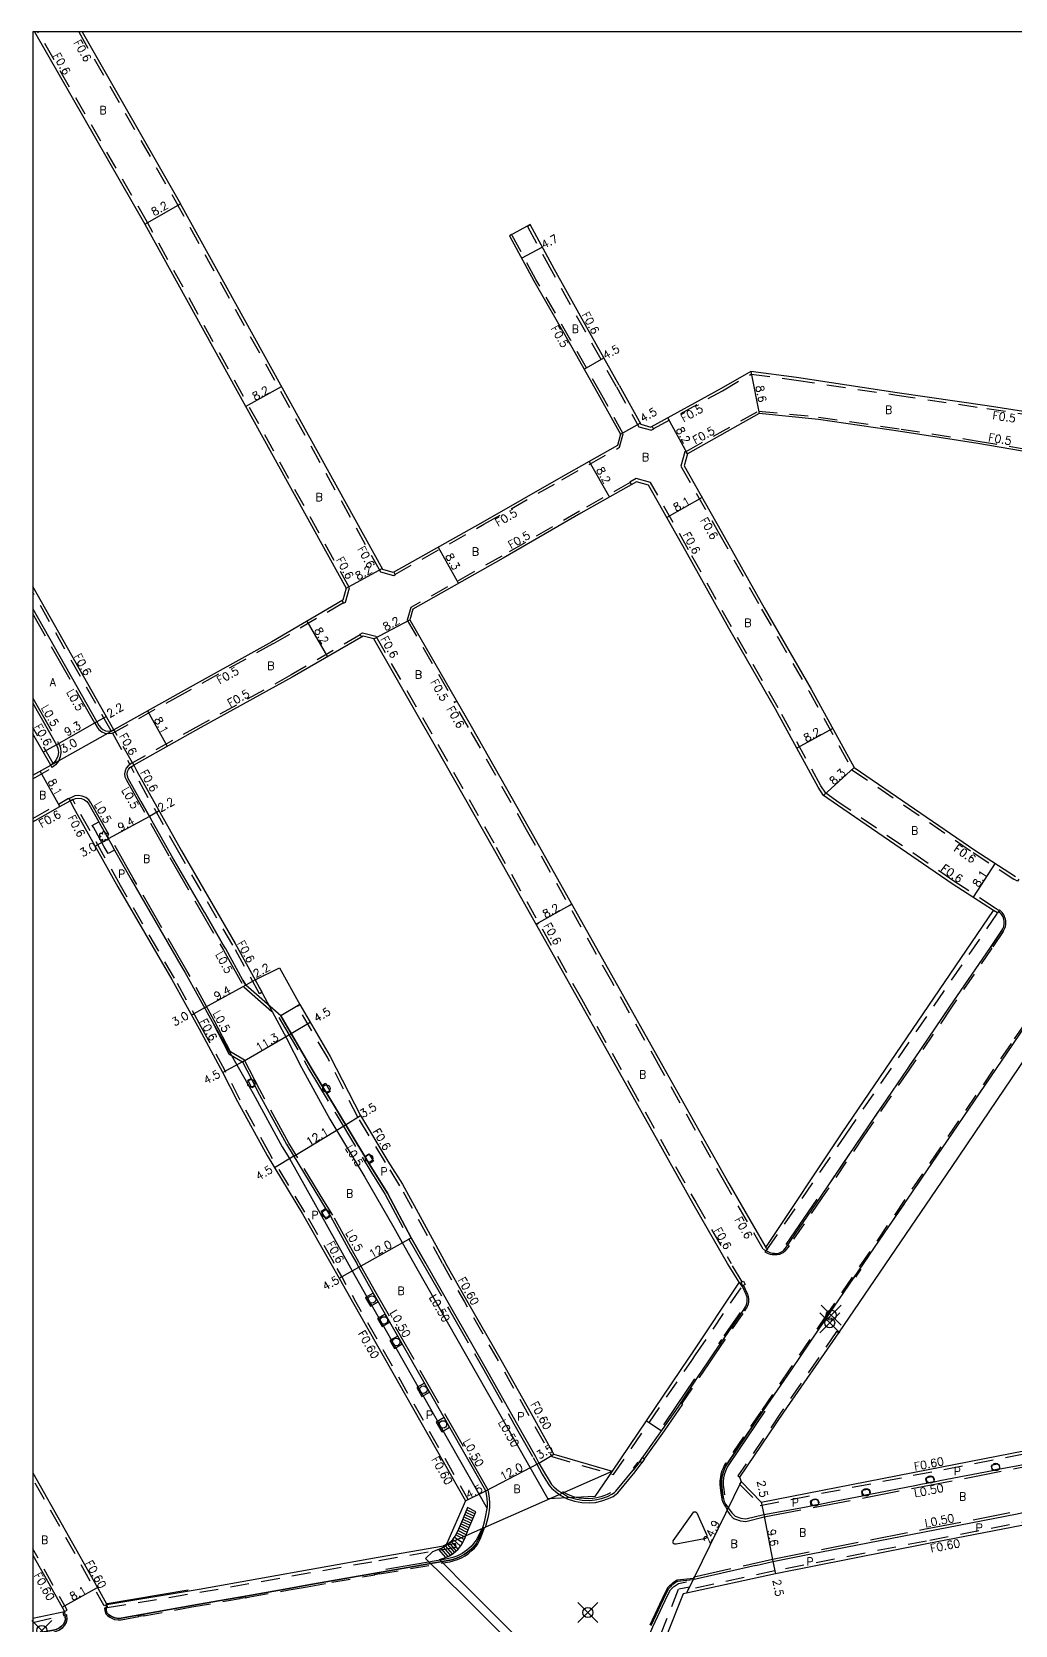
# Model space of a CAD drawing. Header units: metres. Extents: x -2400 to -1599, y -109200 to -108600.
# Drawn here: x -2400.2 to -2203.6, y -108918.7 to -108600 of the extents above; entities that cross this region are included whole.
import ezdxf

# ---------------------------------------------------------------- set-up
doc = ezdxf.new("R2010")
doc.units = ezdxf.units.M
doc.header["$LTSCALE"] = 2.5
doc.header["$PDMODE"] = 35
doc.header["$PDSIZE"] = 2
doc.linetypes.add('22320', pattern=[2.5, 1.5, -1])
doc.linetypes.add('22330', pattern=[4, 3, -1])
doc.layers.get('0').update_dxf_attribs({"color": 150, "lineweight": 50})
for name, color, linetype in [('2101000', 7, 'Continuous'), ('2101001', 1, 'Continuous'), ('2211000', 14, 'Continuous'), ('2211100', 7, 'Continuous'), ('2213000', 3, 'Continuous'), ('2226000', 10, 'Continuous'), ('2227000', 1, 'Continuous'), ('2227100', 7, 'Continuous'), ('2232000', 120, '22320'), ('2233000', 120, '22330'), ('2235000', 4, 'Continuous'), ('2236000', 3, 'Continuous'), ('2238000', 3, 'Continuous'), ('2239000', 3, 'Continuous'), ('6132000', 60, '61320'), ('6165200', 90, '61300'), ('9107000', 4, 'Continuous'), ('9201100', 215, 'Continuous'), ('9201500', 222, 'Continuous'), ('9202100', 82, 'Continuous'), ('9202200', 82, 'Continuous'), ('9203500', 155, 'Continuous'), ('999', 7, 'Continuous')]:
    doc.layers.add(name, color=color, linetype=linetype)
doc.styles.add('Dm_Anotation', font='txt.shx', dxfattribs={"bigfont": 'pscdm.shx'})
doc.linetypes.add('61300', pattern='A,2,-0.75,[1,dmdr.shx,S=0.15,R=0,X=0,Y=0],-0.75', length=3.5)
doc.linetypes.add('61320', pattern='A,0,[3,dmdr.shx,S=0.25,R=0,X=0,Y=0],1.5,[3,dmdr.shx,S=0.25,R=0,X=0,Y=0]', length=1.5)

# ---------------------------------------------------------------- blocks, each defined once
blk = doc.blocks.new('223800')
at = {"color": 0, "linetype": 'Continuous'}
blk.add_circle((0, 0), 0.75, dxfattribs=at)
blk = doc.blocks.new('223900')
at = {"linetype": 'Continuous'}
for centre, start, end in [((-0.57735, 0.333333), 30, 270), ((-0.57735, -0.333333), 90, 330), ((0, 0.666667), 330, 210), ((0.57735, 0.333333), 270, 150), ((0.57735, -0.333333), 210, 90), ((0, -0.666667), 150, 30)]:
    blk.add_arc(centre, 0.333333, start, end, dxfattribs=at)

msp = doc.modelspace()

# ---------------------------------------------------------------- linework, layer by layer
at = {"layer": '2101000'}
for points in [[(-2399.69, -108600), (-2377.63, -108638.43)], [(-2390.16, -108600), (-2370.51, -108634.36)], [(-2304.7, -108640.78), (-2299.84, -108649.76), (-2292.84, -108661.96), (-2286.69, -108672.9), (-2282.46, -108680.43), (-2283.11, -108682.74), (-2294.45, -108689.13), (-2310.05, -108698.06), (-2327.93, -108708.13), (-2330.05, -108707.53), (-2370.51, -108634.36)], [(-2377.63, -108638.43), (-2337.34, -108711.28), (-2338.01, -108713.69), (-2352.24, -108721.96), (-2370.37, -108732.07), (-2383.8, -108739.57)], [(-2282.76, -108670.69), (-2288.92, -108659.75), (-2295.71, -108647.53), (-2300.57, -108638.55)], [(-2156.7, -108700.41), (-2165.13, -108694.87), (-2180.94, -108684.18), (-2190.58, -108677.58), (-2195.88, -108676.83), (-2209.14, -108674.82), (-2227.16, -108672.16), (-2247.32, -108669.15), (-2256.44, -108667.91), (-2262.36, -108671.33), (-2276.39, -108679.05)], [(-2282.76, -108670.69), (-2278.41, -108678.47), (-2276.39, -108679.05)], [(-2161.2, -108707.27), (-2169.68, -108701.69), (-2185.53, -108690.98), (-2193.59, -108685.32), (-2211.01, -108682.32), (-2226.46, -108679.93), (-2242.92, -108677.52), (-2254.78, -108676.35), (-2269.1, -108684.36), (-2269.77, -108686.77), (-2262.34, -108699.85), (-2253.74, -108715.18), (-2244.33, -108731.47), (-2235.74, -108747.14), (-2211.64, -108763.63), (-2203.47, -108768.95)], [(-2207.9, -108775.73), (-2216.13, -108770.37), (-2239.08, -108754.67), (-2241.89, -108752.72), (-2242.93, -108751.08), (-2251.48, -108735.49), (-2260.84, -108719.27), (-2269.39, -108703.85), (-2276.87, -108690.66), (-2279.28, -108690), (-2290.42, -108696.28), (-2305.98, -108705.29), (-2324.01, -108715.45), (-2324.59, -108717.57), (-2312.34, -108738.85), (-2300.74, -108759.3), (-2283.7, -108789.65), (-2274.02, -108806.85), (-2260.84, -108830.32), (-2253.44, -108843.12)], [(-2383.8, -108739.57), (-2400, -108710.9)], [(-2261.07, -108846.3), (-2267.96, -108834.38), (-2281.16, -108810.87), (-2290.85, -108793.67), (-2307.88, -108763.33), (-2319.46, -108742.92), (-2331.85, -108721.39), (-2333.97, -108720.83), (-2348.12, -108729.05), (-2366.42, -108739.14), (-2379.85, -108746.64)], [(-2396.43, -108746.68), (-2400, -108740.37)], [(-2400, -108748.69), (-2396.43, -108746.68)], [(-2379.85, -108746.64), (-2379.21, -108747.87), (-2370.31, -108763.77), (-2359.53, -108782.34), (-2355.52, -108789.59)], [(-2400, -108757.99), (-2394.61, -108754.95), (-2392.58, -108753.81)], [(-2392.58, -108753.81), (-2392.08, -108754.77), (-2382.99, -108771.01), (-2372.23, -108789.54), (-2366.78, -108799.38), (-2362.1, -108808.05), (-2359.07, -108813.94), (-2353.17, -108824.72), (-2346.11, -108836.38), (-2340.43, -108846.3)], [(-2253.44, -108843.12), (-2238.14, -108820.17), (-2207.9, -108775.73)], [(-2355.52, -108789.59), (-2350.67, -108787.19), (-2346.59, -108794.54), (-2340.52, -108804.92), (-2334.5, -108816.75), (-2329, -108825.83), (-2326.07, -108830.49), (-2317.42, -108846.3)], [(-2355.52, -108789.59), (-2349.27, -108801.29), (-2346.26, -108807.15), (-2340.6, -108817.48), (-2333.61, -108829.03), (-2327.83, -108839.13), (-2326.14, -108842.1), (-2323.22, -108847.32), (-2297.04, -108893.37)], [(-2189.7, -108787.95), (-2199.79, -108802.58), (-2216.23, -108826.94), (-2238.87, -108860.22), (-2249.87, -108876.08)], [(-2258.77, -108850.09), (-2261.07, -108846.3)], [(-2258.77, -108850.09), (-2268.13, -108864.21)], [(-2268.13, -108864.21), (-2268.86, -108865.28), (-2284.15, -108887.84)], [(-2249.87, -108876.08), (-2258.71, -108889.06), (-2258.38, -108889.9)], [(-2254.33, -108894.05), (-2224.05, -108888.1), (-2201.46, -108883.71), (-2195.54, -108882.55), (-2192.26, -108881.9)], [(-2284.15, -108887.84), (-2287.59, -108892.92)], [(-2254.33, -108894.05), (-2258.38, -108889.9)], [(-2287.59, -108892.92), (-2297.04, -108893.37)], [(-2184.66, -108931.6), (-2184.92, -108929.99), (-2186.67, -108920.82), (-2191.38, -108898.03), (-2191.67, -108896.67), (-2192.72, -108896.87), (-2198.43, -108898), (-2221.2, -108902.42), (-2251.51, -108908.37), (-2269.32, -108912.27)], [(-2385.25, -108914.51), (-2366.77, -108911.44), (-2330.92, -108905.09), (-2317.88, -108902.76), (-2317.28, -108902.49)], [(-2269.32, -108912.27), (-2269.96, -108912.39), (-2273.35, -108920.93)], [(-2400, -108917.29), (-2393.7, -108915.94)]]:
    msp.add_lwpolyline(points, dxfattribs=at)
at = {"layer": '2101000', "flags": 128}
for points in [[(-2340.43, -108846.3), (-2338.76, -108849.23), (-2335.84, -108854.44), (-2313.48, -108893.79), (-2317.28, -108902.49)], [(-2295.81, -108884.44), (-2300.31, -108876.42), (-2306.33, -108865.63), (-2313.2, -108853.72), (-2317.42, -108846.3)], [(-2295.81, -108884.44), (-2284.15, -108887.84)], [(-2400, -108888.18), (-2387.1, -108911.13), (-2385.25, -108914.51)], [(-2400, -108904.64), (-2394.17, -108915.09), (-2393.7, -108915.94)]]:
    msp.add_lwpolyline(points, dxfattribs=at)
at = {"layer": '2101001'}
msp.add_lwpolyline([(-2300.57, -108638.55), (-2304.7, -108640.78)], dxfattribs=at)
at = {"layer": '2211000'}
msp.add_lwpolyline([(-2303.78, -108920.54), (-2312.6, -108911.67), (-2318.7, -108905.54), (-2317.44, -108905.11), (-2316.67, -108904.78), (-2315.98, -108904.31), (-2314.95, -108903.44), (-2314.44, -108902.76), (-2314.12, -108902.27), (-2313.57, -108901.11), (-2312.8, -108899.25), (-2311.43, -108895.96), (-2313.1, -108895.12), (-2314.12, -108897.58), (-2314.9, -108899.44), (-2315.45, -108900.62), (-2315.79, -108901.13), (-2316.32, -108901.83), (-2317.37, -108902.72), (-2318.09, -108903.21), (-2318.88, -108903.55), (-2320.1, -108903.97), (-2321.5, -108905.32), (-2313.68, -108912.97), (-2304.56, -108922.13)], dxfattribs=at)
at = {"layer": '2211100'}
for points in [[(-2311.62, -108896.42), (-2313.29, -108895.59)], [(-2312.97, -108899.67), (-2314.64, -108898.82)], [(-2312.78, -108899.21), (-2314.45, -108898.37)], [(-2312.58, -108898.74), (-2314.26, -108897.9)], [(-2312.39, -108898.27), (-2314.06, -108897.44)], [(-2312.2, -108897.81), (-2313.87, -108896.98)], [(-2312, -108897.35), (-2313.68, -108896.52)], [(-2311.81, -108896.89), (-2313.49, -108896.05)], [(-2315.36, -108903.78), (-2316.71, -108902.16)], [(-2314.95, -108903.44), (-2316.33, -108901.84)], [(-2314.51, -108902.86), (-2316.01, -108901.43)], [(-2314.08, -108902.19), (-2315.74, -108901.05)], [(-2313.76, -108901.5), (-2315.45, -108900.62)], [(-2313.55, -108901.05), (-2315.26, -108900.2)], [(-2313.35, -108900.59), (-2315.04, -108899.74)], [(-2313.16, -108900.12), (-2314.83, -108899.29)], [(-2317.44, -108905.11), (-2318.82, -108903.52)], [(-2316.97, -108904.91), (-2318.33, -108903.31)], [(-2316.49, -108904.66), (-2317.87, -108903.06)], [(-2316.09, -108904.38), (-2317.46, -108902.78)], [(-2315.71, -108904.08), (-2317.09, -108902.48)]]:
    msp.add_lwpolyline(points, dxfattribs=at)
at = {"layer": '2213000'}
for points in [[(-2400, -108715.37), (-2387.21, -108738), (-2386.81, -108738.7), (-2386.8, -108738.73), (-2386.45, -108739.19), (-2386, -108739.54), (-2385.47, -108739.77), (-2384.9, -108739.85), (-2384.33, -108739.78), (-2383.8, -108739.57)], [(-2400, -108734.27), (-2395.31, -108742.57), (-2395.29, -108742.6), (-2395, -108743.32), (-2394.91, -108744.1), (-2395.02, -108744.88), (-2395.32, -108745.6), (-2395.8, -108746.21), (-2396.43, -108746.68)], [(-2253.34, -108843.78), (-2253.05, -108843.95), (-2252.75, -108844.08), (-2252.41, -108844.19), (-2252.08, -108844.24), (-2251.72, -108844.29), (-2251.21, -108844.3), (-2250.8, -108844.23), (-2250.43, -108844.06), (-2250.15, -108843.9), (-2249.84, -108843.63), (-2249.57, -108843.34), (-2249.28, -108842.96), (-2242.48, -108833.04), (-2234.08, -108820.64), (-2225.11, -108807.47), (-2216.67, -108795.08), (-2208.5, -108783.11), (-2206.2, -108779.73), (-2206.04, -108779.41), (-2205.91, -108779.12), (-2205.82, -108778.83), (-2205.76, -108778.51), (-2205.73, -108778.2), (-2205.75, -108777.84), (-2205.81, -108777.53), (-2205.9, -108777.22), (-2205.99, -108777.02), (-2206.1, -108776.77), (-2206.22, -108776.6), (-2206.44, -108776.33), (-2206.58, -108776.16), (-2206.85, -108775.88)], [(-2189.7, -108787.95), (-2190.88, -108787.52), (-2191.33, -108787.3), (-2191.8, -108787.18), (-2192.23, -108787.15), (-2192.69, -108787.19), (-2193.09, -108787.29), (-2193.49, -108787.45), (-2193.84, -108787.68), (-2194.09, -108787.89), (-2194.33, -108788.15), (-2204.09, -108802.5), (-2218.31, -108823.39), (-2228.87, -108838.91), (-2240.87, -108856.54), (-2248.34, -108867.57), (-2253.95, -108875.75)], [(-2364.16, -108797.93), (-2355.98, -108812.3), (-2350.13, -108822.97), (-2348.7, -108825.35), (-2337.82, -108844.82), (-2336.15, -108847.76), (-2333.23, -108852.97), (-2309.16, -108895.32)], [(-2265.08, -108866.19), (-2263.86, -108864.38), (-2257.89, -108855.63), (-2257.67, -108855.3), (-2257.5, -108855.02), (-2257.36, -108854.71), (-2257.22, -108854.31), (-2257.16, -108854.02), (-2257.14, -108853.69), (-2257.14, -108853.33), (-2257.17, -108853.04), (-2257.26, -108852.73), (-2257.36, -108852.51), (-2258.1, -108850.93), (-2258.15, -108850.88)], [(-2294.11, -108892.25), (-2292.96, -108892.97), (-2291.58, -108893.4), (-2290.18, -108893.65), (-2288.78, -108893.72), (-2287.53, -108893.62), (-2286.32, -108893.35), (-2285.06, -108892.9), (-2284.22, -108892.48), (-2283.67, -108892.1), (-2283.4, -108891.88), (-2279.94, -108887.67), (-2278.65, -108885.92), (-2274.09, -108879.53), (-2270.98, -108875.05), (-2266.93, -108868.94), (-2265.08, -108866.19)], [(-2253.95, -108875.75), (-2261.17, -108886.36), (-2261.41, -108886.76), (-2261.7, -108887.36), (-2261.91, -108887.9), (-2262.11, -108888.57), (-2262.22, -108889.09), (-2262.3, -108889.78), (-2262.31, -108890.51), (-2262.18, -108891.7), (-2262.04, -108892.63), (-2261.92, -108893.37), (-2261.76, -108893.93), (-2261.46, -108894.44), (-2261.21, -108894.82), (-2260.96, -108895.18)], [(-2298.8, -108886.25), (-2297.71, -108888.18), (-2296.97, -108889.42), (-2296.26, -108890.5), (-2295.84, -108890.97), (-2295.26, -108891.49), (-2294.87, -108891.77), (-2294.41, -108892.08), (-2294.11, -108892.25)], [(-2310.09, -108899.31), (-2309.88, -108898.73), (-2309.63, -108897.75), (-2309.4, -108896.73), (-2309.2, -108895.66), (-2309.11, -108894.95), (-2309.1, -108894.29), (-2309.17, -108893.33), (-2309.3, -108892.44), (-2309.43, -108891.82)], [(-2260.96, -108895.18), (-2260.23, -108896.19), (-2259.58, -108896.89), (-2258.39, -108897.29), (-2257.45, -108897.4), (-2253.85, -108896.5)], [(-2385.25, -108914.51), (-2385.36, -108915.18), (-2385.35, -108915.68), (-2385.2, -108916.21), (-2384.88, -108916.52), (-2384.5, -108916.78), (-2384.06, -108917.02), (-2383.59, -108917.21), (-2382.9, -108917.31), (-2382.36, -108917.28), (-2368.25, -108914.73), (-2361.36, -108913.53), (-2356.71, -108912.72), (-2348.83, -108911.31), (-2345.23, -108910.69), (-2340.3, -108909.79), (-2316.65, -108905.67), (-2316.03, -108905.5), (-2315.22, -108905.27), (-2314.46, -108904.91), (-2313.73, -108904.51), (-2313.09, -108904.08), (-2312.33, -108903.46), (-2311.89, -108903.03), (-2311.35, -108902.37), (-2310.81, -108901.31), (-2310.38, -108900.18), (-2310.09, -108899.31)], [(-2255.4, -108906.7), (-2268.01, -108909.59)], [(-2268.01, -108909.59), (-2271.09, -108909.92), (-2271.34, -108910.06), (-2271.55, -108910.2), (-2271.8, -108910.36), (-2271.96, -108910.49), (-2272.05, -108910.56), (-2272.2, -108910.69), (-2272.34, -108910.81), (-2272.49, -108910.96), (-2272.69, -108911.18), (-2272.86, -108911.37), (-2273.48, -108912.5), (-2276.4, -108918.79)], [(-2400, -108920.37), (-2395.89, -108919.65), (-2395.37, -108919.53), (-2394.94, -108919.34), (-2394.65, -108919.16), (-2394.26, -108918.85), (-2393.9, -108918.48), (-2393.59, -108917.96), (-2393.47, -108917.46), (-2393.6, -108916.66)]]:
    msp.add_lwpolyline(points, dxfattribs=at)
at = {"layer": '2226000'}
msp.add_lwpolyline([(-2271.94, -108901.8), (-2267.83, -108896.02), (-2267.79, -108896), (-2267.74, -108895.98), (-2267.69, -108895.97), (-2267.64, -108895.96), (-2267.58, -108895.97), (-2267.53, -108895.97), (-2267.48, -108895.99), (-2267.43, -108896.01), (-2267.4, -108896.03), (-2267.38, -108896.04), (-2267.36, -108896.06), (-2267.34, -108896.08), (-2267.3, -108896.11), (-2267.27, -108896.15), (-2267.24, -108896.2), (-2265.29, -108900.54), (-2265.21, -108900.69), (-2265.19, -108900.81), (-2265.21, -108900.96), (-2265.25, -108901.07), (-2265.31, -108901.17), (-2265.41, -108901.26), (-2265.52, -108901.32), (-2265.68, -108901.36), (-2271.37, -108902.44), (-2271.47, -108902.47), (-2271.56, -108902.47), (-2271.65, -108902.45), (-2271.75, -108902.41), (-2271.82, -108902.36), (-2271.88, -108902.31), (-2271.93, -108902.24), (-2271.96, -108902.15), (-2271.98, -108902.07), (-2271.99, -108901.99), (-2271.98, -108901.9), (-2271.94, -108901.8)], close=True, dxfattribs=at)
at = {"layer": '2227000'}
for points in [[(-2378.4, -108753.83), (-2376.46, -108757.29)], [(-2386.63, -108758.37), (-2384.44, -108762.28)], [(-2365.7, -108776.08), (-2362.14, -108782.23)], [(-2373.89, -108780.7), (-2370.4, -108786.73)], [(-2206.2, -108779.73), (-2208.5, -108783.11)], [(-2358, -108789.64), (-2357.44, -108790.65)], [(-2194.33, -108788.15), (-2204.09, -108802.5)], [(-2350.43, -108796.79), (-2344.36, -108807.17), (-2342.23, -108810.71), (-2341.25, -108812.33), (-2338.91, -108816.22), (-2333.65, -108824.91), (-2332.75, -108826.39), (-2331.98, -108827.66), (-2329.08, -108832.27), (-2324.35, -108841.2), (-2321.45, -108846.3)], [(-2358.09, -108805.99), (-2356.38, -108809.34), (-2355.58, -108810.88), (-2355.1, -108811.83), (-2349.27, -108822.47), (-2342.28, -108834.02), (-2341.47, -108835.3), (-2340.48, -108836.88), (-2336.53, -108844.07), (-2335.25, -108846.3)], [(-2224.75, -108806.95), (-2223.73, -108805.44)], [(-2210.27, -108811.58), (-2211.08, -108812.78)], [(-2232.7, -108818.61), (-2230.16, -108814.88)], [(-2249.28, -108842.96), (-2242.48, -108833.04), (-2236.53, -108824.26)], [(-2218.31, -108823.39), (-2219.53, -108825.19)], [(-2222.45, -108829.48), (-2223.25, -108830.65)], [(-2225.77, -108834.36), (-2228.87, -108838.91)], [(-2232.84, -108844.74), (-2235.95, -108849.32)], [(-2309.43, -108891.82), (-2331.93, -108852.22), (-2334.84, -108847.04), (-2335.25, -108846.3)], [(-2263.86, -108864.38), (-2257.89, -108855.63)], [(-2240.87, -108856.54), (-2242.5, -108858.95)], [(-2274.09, -108879.53), (-2270.98, -108875.05), (-2266.93, -108868.94)], [(-2248.34, -108867.57), (-2253.95, -108875.75)], [(-2261.92, -108893.37), (-2262.04, -108892.63), (-2262.18, -108891.7), (-2262.31, -108890.51), (-2262.3, -108889.78), (-2262.22, -108889.09), (-2262.11, -108888.57), (-2261.91, -108887.9), (-2261.7, -108887.36), (-2261.41, -108886.76), (-2261.17, -108886.36), (-2253.95, -108875.75)], [(-2278.49, -108885.7), (-2278.65, -108885.92), (-2279.94, -108887.67)], [(-2253.85, -108896.5), (-2245.72, -108895.06), (-2244.35, -108894.79), (-2242.88, -108894.5), (-2240.7, -108894.07), (-2237.95, -108893.53), (-2234.07, -108892.77), (-2232.6, -108892.48), (-2223.61, -108890.71), (-2222.07, -108890.41), (-2221.24, -108890.25), (-2219.77, -108889.97), (-2218.65, -108889.75), (-2208.11, -108887.7), (-2206.64, -108887.42), (-2203.26, -108886.76), (-2201, -108886.32), (-2198.87, -108885.9), (-2197.78, -108885.65), (-2196.32, -108885.3), (-2195.06, -108885), (-2193.06, -108884.62)], [(-2294.11, -108892.25), (-2292.96, -108892.97), (-2291.58, -108893.4), (-2290.18, -108893.65), (-2288.78, -108893.72), (-2287.53, -108893.62), (-2286.32, -108893.35), (-2285.06, -108892.9), (-2284.22, -108892.48), (-2283.67, -108892.1)], [(-2255.4, -108906.7), (-2252, -108905.92), (-2244.34, -108904.42), (-2221.7, -108899.97), (-2203.17, -108896.37), (-2201.69, -108896.08), (-2198.96, -108895.55), (-2196.53, -108895.07), (-2195.06, -108894.79), (-2193.2, -108894.42)], [(-2310.09, -108899.31), (-2310.38, -108900.18), (-2310.81, -108901.31), (-2311.35, -108902.37), (-2311.89, -108903.03), (-2312.33, -108903.46), (-2313.09, -108904.08), (-2313.73, -108904.51), (-2314.46, -108904.91), (-2315.22, -108905.27), (-2316.03, -108905.5), (-2316.65, -108905.67), (-2340.3, -108909.79)], [(-2348.83, -108911.31), (-2345.23, -108910.69)], [(-2382.36, -108917.28), (-2368.25, -108914.73)], [(-2361.36, -108913.53), (-2356.71, -108912.72)]]:
    msp.add_lwpolyline(points, dxfattribs=at)
at = {"layer": '2227000', "flags": 128}
msp.add_lwpolyline([(-2321.45, -108846.3), (-2316.24, -108855.44), (-2309.39, -108867.35), (-2303.36, -108878.14), (-2299.51, -108884.91), (-2298.8, -108886.25)], dxfattribs=at)
at = {"layer": '2227100'}
for p in [(-2240.65, -108858.21, 5.69), (-2240.34, -108856.64, 5.69), (-2289.01, -108916.13, 5.9), (-2398.21, -108919.72, 5.74)]:
    msp.add_point(p, dxfattribs=at)
at = {"layer": '2232000'}
for points in [[(-2377.11, -108638.13), (-2399, -108600)], [(-2390.85, -108600), (-2371.03, -108634.66)], [(-2100.51, -108618.73), (-2106.1, -108627.35), (-2116.13, -108641.94), (-2130.53, -108663.63), (-2142.27, -108681.03), (-2155.99, -108700.86), (-2156.35, -108701.39), (-2160.24, -108707.16), (-2160.58, -108707.66), (-2188.66, -108748.87), (-2203.07, -108769.88), (-2203.8, -108769.45)], [(-2327.84, -108708.08), (-2327.55, -108708.6), (-2327.85, -108708.78), (-2330.45, -108708.04), (-2371.03, -108634.66)], [(-2338.16, -108713.77), (-2337.86, -108714.29), (-2337.5, -108714.08), (-2336.7, -108711.2), (-2377.11, -108638.13)], [(-2327.6, -108708.52), (-2309.81, -108698.49), (-2294.2, -108689.57), (-2282.69, -108683.08), (-2281.93, -108680.37), (-2286.25, -108672.65), (-2292.4, -108661.71), (-2299.41, -108649.52), (-2304.26, -108640.55), (-2304.7, -108640.78)], [(-2283.29, -108670.98), (-2289.44, -108660.04), (-2296.24, -108647.82), (-2301.1, -108638.83), (-2300.57, -108638.55)], [(-2275.93, -108679.37), (-2262.11, -108671.77), (-2256.34, -108668.43), (-2247.39, -108669.65), (-2227.24, -108672.66), (-2209.22, -108675.32), (-2195.95, -108677.33), (-2190.77, -108678.06), (-2181.22, -108684.6), (-2165.41, -108695.29), (-2156.97, -108700.83)], [(-2283.29, -108670.98), (-2278.81, -108678.98), (-2276.31, -108679.69)], [(-2269.34, -108683.92), (-2254.88, -108675.84), (-2242.86, -108677.03), (-2226.38, -108679.43), (-2210.93, -108681.83), (-2193.39, -108684.85), (-2185.25, -108690.56), (-2169.4, -108701.28), (-2160.93, -108706.85)], [(-2276.17, -108678.93), (-2275.89, -108679.45), (-2276.31, -108679.69)], [(-2269.1, -108684.36), (-2269.39, -108683.83), (-2269.61, -108683.96), (-2270.42, -108686.84), (-2262.87, -108700.15), (-2254.26, -108715.47), (-2244.85, -108731.77), (-2236.2, -108747.56), (-2211.97, -108764.13), (-2203.8, -108769.45)], [(-2280.55, -108690.14), (-2290.67, -108695.84), (-2306.23, -108704.85), (-2324.43, -108715.11)], [(-2276.47, -108690.15), (-2279.36, -108689.35), (-2280.6, -108690.05), (-2280.31, -108690.57)], [(-2207.57, -108775.23), (-2215.8, -108769.87), (-2238.74, -108754.18), (-2241.45, -108752.29), (-2242.42, -108750.78), (-2250.96, -108735.2), (-2260.32, -108718.98), (-2268.86, -108703.56), (-2276.47, -108690.15)], [(-2384.36, -108739.78), (-2400, -108712.12)], [(-2337.91, -108714.21), (-2351.99, -108722.4), (-2370.13, -108732.5), (-2383.55, -108740), (-2383.8, -108739.57)], [(-2324.43, -108715.11), (-2325.13, -108717.64), (-2315.66, -108734.08)], [(-2334.27, -108721), (-2334.57, -108720.48), (-2334.06, -108720.18), (-2331.45, -108720.88), (-2318.94, -108742.62), (-2307.36, -108763.04), (-2290.32, -108793.38), (-2280.64, -108810.57), (-2267.44, -108834.08), (-2260.38, -108846.3)], [(-2334.52, -108720.56), (-2348.36, -108728.62), (-2366.66, -108738.7), (-2380.09, -108746.2), (-2379.85, -108746.64)], [(-2253.96, -108843.43), (-2261.36, -108830.61), (-2274.54, -108807.14), (-2284.22, -108789.95), (-2301.26, -108759.6), (-2312.86, -108739.15), (-2315.75, -108734.13), (-2315.23, -108733.83)], [(-2395.95, -108746.32), (-2400, -108739.15)], [(-2384.11, -108740.23), (-2380.59, -108746.53)], [(-2380.09, -108746.2), (-2383.55, -108740)], [(-2400, -108749.38), (-2396.14, -108747.21), (-2396.43, -108746.68)], [(-2354.14, -108792.08), (-2354.66, -108792.37), (-2360.05, -108782.63), (-2370.83, -108764.07), (-2379.74, -108748.16), (-2380.35, -108746.97), (-2379.85, -108746.64)], [(-2400, -108757.3), (-2394.9, -108754.43), (-2392.87, -108753.29), (-2392.58, -108753.81)], [(-2339.74, -108846.3), (-2339.91, -108846), (-2345.6, -108836.07), (-2352.65, -108824.42), (-2358.54, -108813.66), (-2361.56, -108807.77), (-2366.26, -108799.1), (-2371.71, -108789.24), (-2382.47, -108770.71), (-2391.55, -108754.49), (-2392.03, -108753.55), (-2392.58, -108753.81)], [(-2253.96, -108843.43), (-2253.34, -108843.78), (-2253.23, -108843.62), (-2237.47, -108820.64), (-2206.76, -108775.76), (-2207.57, -108775.23)], [(-2206.2, -108779.73), (-2205.94, -108779.9), (-2208.24, -108783.29), (-2216.41, -108795.26), (-2224.84, -108807.65), (-2233.82, -108820.82), (-2242.22, -108833.22), (-2248.78, -108842.8), (-2249.04, -108842.62)], [(-2354.14, -108792.08), (-2355.52, -108789.59)], [(-2194.33, -108788.15), (-2194.6, -108787.97), (-2204.36, -108802.32), (-2218.58, -108823.21), (-2229.14, -108838.73), (-2241.13, -108856.36), (-2248.6, -108867.38), (-2254.36, -108875.84)], [(-2318.11, -108846.3), (-2326.59, -108830.79), (-2329.51, -108826.14), (-2335.02, -108817.04), (-2341.04, -108805.21), (-2347.1, -108794.85), (-2346.59, -108794.54)], [(-2258.14, -108849.97), (-2260.38, -108846.3)], [(-2258.38, -108889.9), (-2258.66, -108890.47), (-2254.53, -108894.7), (-2223.93, -108888.69), (-2201.34, -108884.3), (-2195.43, -108883.14), (-2192.15, -108882.49), (-2191.63, -108882.39), (-2189.64, -108882), (-2189.2, -108881.91), (-2184.67, -108881.02), (-2146.86, -108873.57), (-2142.76, -108872.77), (-2112.37, -108866.68), (-2107.75, -108865.97), (-2107.84, -108863.68), (-2108.69, -108846.31)], [(-2267.49, -108864.62), (-2258.06, -108850.76)], [(-2264.81, -108866.36), (-2263.6, -108864.57), (-2257.62, -108855.81), (-2257.89, -108855.63)], [(-2238.87, -108860.22), (-2239.28, -108859.94), (-2250.34, -108876.06)], [(-2283.9, -108888.53), (-2268.23, -108865.71), (-2267.49, -108864.62)], [(-2270.43, -108874.21), (-2270.21, -108874.36), (-2266.68, -108869.12), (-2264.81, -108866.36)], [(-2254.36, -108875.84), (-2261.42, -108886.19), (-2261.17, -108886.36)], [(-2250.34, -108876.06), (-2259.01, -108888.79), (-2258.68, -108889.02)], [(-2095.31, -108941.05), (-2099.25, -108916.66), (-2099.87, -108912.83), (-2103, -108893.49), (-2105.73, -108878.97), (-2109.74, -108879.72), (-2140.22, -108885.92), (-2144.28, -108886.72), (-2182.08, -108894.17), (-2185.39, -108894.82), (-2185.88, -108894.92), (-2191.25, -108895.97), (-2191.79, -108896.08), (-2192.84, -108896.28), (-2198.54, -108897.41), (-2221.31, -108901.83), (-2251.64, -108907.78), (-2268.98, -108911.58), (-2268.7, -108911)], [(-2330.67, -108908.41), (-2316.59, -108905.96), (-2315.96, -108905.79), (-2315.11, -108905.55), (-2314.32, -108905.18), (-2313.57, -108904.76), (-2312.92, -108904.32), (-2312.13, -108903.68), (-2311.67, -108903.23), (-2311.11, -108902.54), (-2310.55, -108901.46), (-2310.09, -108900.28), (-2309.72, -108899.15), (-2309.46, -108899.04)], [(-2385.25, -108914.51), (-2385.13, -108915.14), (-2366.65, -108912.08), (-2330.81, -108905.72), (-2315.38, -108903.05), (-2315.5, -108902.35), (-2317.88, -108902.76)], [(-2357.51, -108913.16), (-2356.65, -108913.01), (-2348.77, -108911.6), (-2345.18, -108910.98), (-2340.25, -108910.08), (-2331.64, -108908.58)], [(-2218.72, -109018.19), (-2219.3, -109018.44), (-2226.83, -109004.82), (-2238.37, -108984.39), (-2244.85, -108973.04), (-2252.23, -108959.77), (-2258.06, -108949.18), (-2266.81, -108933.75), (-2272.59, -108923.77), (-2272.75, -108923.87), (-2274.54, -108920.76), (-2270.83, -108911.39), (-2268.7, -108911)], [(-2377.83, -108916.76), (-2368.2, -108915.02), (-2361.31, -108913.82), (-2358.52, -108913.34)], [(-2400, -108918.13), (-2393.83, -108916.7), (-2393.96, -108916)], [(-2400, -108920.71), (-2395.82, -108919.98), (-2395.27, -108919.84), (-2394.79, -108919.64), (-2394.46, -108919.44), (-2394.04, -108919.1), (-2393.64, -108918.68), (-2393.29, -108918.11), (-2393.15, -108917.55), (-2393.25, -108916.6), (-2393.83, -108916.7)]]:
    msp.add_lwpolyline(points, dxfattribs=at)
at = {"layer": '2232000', "flags": 128}
for points in [[(-2313.48, -108893.79), (-2312.94, -108893.53), (-2335.32, -108854.15), (-2338.24, -108848.94), (-2339.74, -108846.3)], [(-2318.11, -108846.3), (-2313.72, -108854.02), (-2306.86, -108865.93), (-2300.83, -108876.71), (-2296.21, -108884.95)], [(-2296.21, -108884.95), (-2283.9, -108888.53)], [(-2385.25, -108914.51), (-2385.77, -108914.79), (-2387.63, -108911.43), (-2400, -108889.4)], [(-2393.7, -108915.94), (-2393.17, -108915.65), (-2393.64, -108914.8), (-2400, -108903.41)]]:
    msp.add_lwpolyline(points, dxfattribs=at)
at = {"layer": '2233000'}
for points in [[(-2387.65, -108738.24), (-2400, -108716.39)], [(-2400, -108733.25), (-2394.87, -108742.33), (-2394.84, -108742.38), (-2394.51, -108743.2), (-2394.4, -108744.11), (-2394.53, -108745.01), (-2394.89, -108745.85), (-2395.45, -108746.57), (-2396.18, -108747.12)], [(-2387.65, -108738.24), (-2387.25, -108738.94), (-2387.22, -108739.01), (-2386.81, -108739.54), (-2386.25, -108739.98), (-2385.6, -108740.25), (-2384.91, -108740.35), (-2384.2, -108740.27), (-2383.61, -108740.03), (-2383.55, -108740)], [(-2380.09, -108746.2), (-2380.12, -108746.22), (-2380.94, -108746.76), (-2381.33, -108747.25), (-2381.57, -108747.8), (-2381.66, -108748.4), (-2381.59, -108749.01), (-2381.37, -108749.54), (-2372.65, -108765.11), (-2361.88, -108783.67), (-2357.84, -108790.97), (-2350.82, -108797.11), (-2344.79, -108807.43), (-2339.34, -108816.48), (-2332.41, -108827.93), (-2329.52, -108832.52), (-2324.79, -108841.44), (-2322.02, -108846.3)], [(-2334.68, -108846.3), (-2334.82, -108846.06), (-2336.09, -108843.82), (-2340.05, -108836.63), (-2341.85, -108833.76), (-2348.83, -108822.23), (-2354.65, -108811.6), (-2357.71, -108805.64), (-2360.46, -108804.02), (-2363.72, -108797.7), (-2369.19, -108787.81), (-2379.95, -108769.27), (-2388.4, -108754.18), (-2388.84, -108753.6), (-2389.43, -108753.13), (-2390.13, -108752.83), (-2390.88, -108752.72), (-2391.65, -108752.82), (-2392.82, -108753.37)], [(-2205.94, -108779.9), (-2205.76, -108779.55), (-2205.61, -108779.24), (-2205.51, -108778.9), (-2205.44, -108778.55), (-2205.41, -108778.21), (-2205.44, -108777.8), (-2205.5, -108777.45), (-2205.6, -108777.11), (-2205.7, -108776.89), (-2205.82, -108776.62), (-2205.96, -108776.41), (-2206.19, -108776.12), (-2206.34, -108775.95), (-2206.67, -108775.62), (-2206.76, -108775.76)], [(-2248.78, -108842.8), (-2249.02, -108843.15), (-2249.33, -108843.55), (-2249.62, -108843.86), (-2249.96, -108844.16), (-2250.29, -108844.35), (-2250.71, -108844.54), (-2251.18, -108844.62), (-2251.75, -108844.61), (-2252.13, -108844.56), (-2252.49, -108844.5), (-2252.87, -108844.37), (-2253.18, -108844.24), (-2253.54, -108844.06), (-2253.34, -108843.78)], [(-2309.46, -108899.04), (-2309.4, -108898.87), (-2309.14, -108897.87), (-2308.91, -108896.83), (-2308.71, -108895.73), (-2308.61, -108894.98), (-2308.6, -108894.27), (-2308.67, -108893.28), (-2308.8, -108892.35), (-2308.96, -108891.64), (-2331.49, -108851.98), (-2334.4, -108846.79), (-2334.68, -108846.3)], [(-2322.02, -108846.3), (-2316.68, -108855.69), (-2309.82, -108867.59), (-2303.79, -108878.39), (-2299.95, -108885.15), (-2299.24, -108886.49), (-2298.14, -108888.43), (-2297.4, -108889.68), (-2296.66, -108890.8), (-2296.19, -108891.32), (-2295.58, -108891.88), (-2295.16, -108892.18), (-2294.68, -108892.5)], [(-2257.62, -108855.81), (-2257.4, -108855.47), (-2257.22, -108855.18), (-2257.07, -108854.84), (-2256.92, -108854.41), (-2256.84, -108854.07), (-2256.82, -108853.71), (-2256.82, -108853.31), (-2256.86, -108852.98), (-2256.96, -108852.63), (-2257.07, -108852.38), (-2257.86, -108850.66)], [(-2277.68, -108885.41), (-2273.69, -108879.81), (-2270.01, -108874.49), (-2270.21, -108874.36)], [(-2261.21, -108895.69), (-2260.61, -108896.51), (-2259.86, -108897.32), (-2258.5, -108897.79), (-2257.43, -108897.91), (-2253.76, -108896.99), (-2223.52, -108891.2), (-2200.9, -108886.81), (-2194.96, -108885.49), (-2192.9, -108885.09), (-2192.37, -108884.93), (-2192.04, -108884.66), (-2191.84, -108884.32), (-2191.72, -108883.98), (-2191.65, -108883.66), (-2191.62, -108883.32), (-2191.6, -108883.06), (-2191.6, -108882.85), (-2191.6, -108882.73), (-2191.61, -108882.54), (-2191.63, -108882.41), (-2191.63, -108882.39)], [(-2294.68, -108892.5), (-2294.39, -108892.71), (-2293.15, -108893.42), (-2291.7, -108893.87), (-2290.24, -108894.14), (-2288.78, -108894.21), (-2287.46, -108894.1), (-2286.19, -108893.81), (-2284.86, -108893.35), (-2283.97, -108892.9), (-2283.38, -108892.49), (-2283.05, -108892.22), (-2279.56, -108887.97), (-2278.25, -108886.2)], [(-2261.42, -108886.19), (-2261.67, -108886.62), (-2261.97, -108887.25), (-2262.19, -108887.81), (-2262.39, -108888.49), (-2262.52, -108889.04), (-2262.6, -108889.76), (-2262.6, -108890.52), (-2262.47, -108891.74), (-2262.34, -108892.67), (-2262.2, -108893.43), (-2262.04, -108894.03), (-2261.68, -108894.68), (-2261.42, -108895.09), (-2261.14, -108895.55), (-2261.22, -108895.7)], [(-2267.73, -108909.01), (-2252.1, -108905.43), (-2221.8, -108899.48), (-2199.05, -108895.06), (-2193.27, -108893.92), (-2193.01, -108893.9), (-2192.69, -108893.92), (-2192.45, -108894.02), (-2192.25, -108894.16), (-2192.1, -108894.29), (-2191.96, -108894.45), (-2191.8, -108894.65), (-2191.66, -108894.87), (-2191.49, -108895.16), (-2191.37, -108895.47), (-2191.3, -108895.74), (-2191.25, -108895.97)], [(-2267.87, -108909.3), (-2271.18, -108909.68), (-2271.47, -108909.84), (-2271.69, -108909.98), (-2271.95, -108910.16), (-2272.12, -108910.28), (-2272.22, -108910.36), (-2272.37, -108910.5), (-2272.52, -108910.63), (-2272.68, -108910.78), (-2272.88, -108911), (-2273.07, -108911.22), (-2273.71, -108912.39), (-2276.64, -108918.69)], [(-2267.87, -108909.3), (-2267.73, -108909.01)], [(-2385.36, -108915.18), (-2385.68, -108915.24), (-2385.64, -108915.74), (-2385.42, -108916.4), (-2385.07, -108916.75), (-2384.65, -108917.03), (-2384.19, -108917.29), (-2383.67, -108917.5), (-2382.92, -108917.6), (-2382.33, -108917.58), (-2378.79, -108916.94)]]:
    msp.add_lwpolyline(points, dxfattribs=at)
at = {"layer": '2235000'}
for points in [[(-2258.38, -108850.08), (-2257.9, -108849.85), (-2257.58, -108850.52), (-2258.06, -108850.76)], [(-2278.65, -108885.92), (-2278.08, -108885.12), (-2277.68, -108885.41), (-2278.25, -108886.2)], [(-2331.69, -108908.29), (-2330.72, -108908.12), (-2330.67, -108908.41), (-2331.64, -108908.58)], [(-2358.57, -108913.05), (-2357.56, -108912.87), (-2357.51, -108913.16), (-2358.52, -108913.34)], [(-2378.84, -108916.65), (-2377.89, -108916.47), (-2377.83, -108916.76), (-2378.79, -108916.94)]]:
    msp.add_lwpolyline(points, close=True, dxfattribs=at)
at = {"layer": '2236000'}
for points in [[(-2388.12, -108758.72), (-2386.83, -108758), (-2386.63, -108758.37), (-2384.44, -108762.28), (-2383.68, -108763.63), (-2384.97, -108764.34), (-2385.72, -108763), (-2387.91, -108759.09)], [(-2357.02, -108809.67), (-2356.38, -108809.34), (-2355.58, -108810.88), (-2356.23, -108811.21)], [(-2341.51, -108810.27), (-2340.53, -108811.9), (-2341.25, -108812.33), (-2342.23, -108810.71)], [(-2332.79, -108824.38), (-2331.89, -108825.87), (-2332.75, -108826.39), (-2333.65, -108824.91)], [(-2342.37, -108835.86), (-2341.47, -108835.3), (-2340.48, -108836.88), (-2341.37, -108837.45)], [(-2219.77, -108889.97), (-2221.24, -108890.25), (-2221.41, -108889.4), (-2221.24, -108889.13), (-2220.24, -108888.94), (-2219.93, -108889.12)], [(-2206.64, -108887.42), (-2208.11, -108887.7), (-2208.28, -108886.85), (-2208.11, -108886.58), (-2207.11, -108886.39), (-2206.8, -108886.57)], [(-2232.6, -108892.48), (-2234.07, -108892.77), (-2234.23, -108891.92), (-2234.07, -108891.65), (-2233.07, -108891.45), (-2232.76, -108891.63)], [(-2242.88, -108894.5), (-2244.35, -108894.79), (-2244.52, -108893.94), (-2244.35, -108893.67), (-2243.36, -108893.47), (-2243.05, -108893.65)]]:
    msp.add_lwpolyline(points, close=True, dxfattribs=at)
at = {"layer": '2236000', "flags": 128}
for points in [[(-2332.5, -108854.87), (-2330.93, -108853.98), (-2331.92, -108852.24), (-2333.49, -108853.13), (-2333.47, -108853.16)], [(-2330.18, -108858.95), (-2328.61, -108858.06), (-2329.54, -108856.43), (-2331.11, -108857.32)], [(-2327.71, -108863.3), (-2326.14, -108862.41), (-2327.04, -108860.83), (-2328.6, -108861.72)], [(-2322.23, -108872.93), (-2320.67, -108872.04), (-2321.68, -108870.26), (-2323.24, -108871.15)], [(-2318.23, -108879.98), (-2316.66, -108879.09), (-2317.77, -108877.14), (-2319.34, -108878.03)]]:
    msp.add_lwpolyline(points, close=True, dxfattribs=at)
at = {"layer": '6132000'}
msp.add_lwpolyline([(-2279.05, -108886.06), (-2279.96, -108887.26)], dxfattribs=at)
at = {"layer": '6165200'}
for points in [[(-2249.34, -108842.52), (-2243.17, -108833.47)], [(-2235.44, -108849.05), (-2234.34, -108847.49)], [(-2258.56, -108856.12), (-2261.85, -108860.78)], [(-2262.27, -108861.5), (-2262.91, -108862.39)], [(-2273.82, -108878.61), (-2271.34, -108874.92), (-2267.6, -108869.36)], [(-2253.6, -108875.88), (-2260.82, -108886.52), (-2261.14, -108887.06), (-2261.49, -108887.83), (-2261.74, -108888.57), (-2261.9, -108889.21), (-2261.96, -108889.92), (-2261.94, -108890.64), (-2261.84, -108891.51), (-2261.68, -108892.57)], [(-2284.51, -108892.22), (-2285.15, -108892.54), (-2285.81, -108892.81), (-2286.44, -108893), (-2287.22, -108893.18), (-2288.05, -108893.32), (-2288.86, -108893.38), (-2289.85, -108893.35), (-2290.75, -108893.24), (-2291.68, -108893.05), (-2292.54, -108892.73), (-2293.31, -108892.37), (-2294.03, -108891.96)], [(-2310.29, -108899.54), (-2310.67, -108900.39), (-2311.33, -108901.68), (-2312.33, -108902.92), (-2313.19, -108903.69), (-2314.16, -108904.32), (-2315.24, -108904.88), (-2316.01, -108905.13), (-2316.57, -108905.27), (-2317.41, -108905.44), (-2329.39, -108907.55)], [(-2368.97, -108911.65), (-2385.17, -108914.39)], [(-2276.67, -108920.83), (-2276.66, -108920.78), (-2276.65, -108920.67), (-2276.64, -108920.58), (-2276.62, -108920.49), (-2276.6, -108920.4), (-2275.99, -108918.97), (-2273.08, -108912.71), (-2272.48, -108911.62), (-2272.35, -108911.47), (-2272.16, -108911.27), (-2272.02, -108911.13), (-2271.9, -108911.02), (-2271.76, -108910.9), (-2271.67, -108910.83), (-2271.52, -108910.72), (-2271.3, -108910.56), (-2271.1, -108910.44), (-2270.91, -108910.34), (-2269.32, -108909.98)]]:
    msp.add_lwpolyline(points, dxfattribs=at)
at = {"layer": '9107000'}
for points in [[(-2321.45, -108846.3), (-2324.35, -108841.2), (-2329.08, -108832.27), (-2331.98, -108827.66), (-2332.75, -108826.39), (-2333.65, -108824.91), (-2338.91, -108816.22), (-2341.25, -108812.33), (-2342.23, -108810.71), (-2344.36, -108807.17), (-2350.43, -108796.79), (-2357.44, -108790.65), (-2358, -108789.64), (-2361.44, -108783.42), (-2362.14, -108782.23), (-2365.7, -108776.08), (-2372.22, -108764.86), (-2376.46, -108757.29), (-2378.4, -108753.83), (-2380.92, -108749.32), (-2381.1, -108748.88), (-2381.15, -108748.41), (-2381.08, -108747.94), (-2380.9, -108747.5), (-2380.6, -108747.13), (-2379.85, -108746.64)], [(-2392.58, -108753.81), (-2391.51, -108753.3), (-2390.89, -108753.23), (-2390.27, -108753.32), (-2389.69, -108753.56), (-2389.2, -108753.95), (-2388.82, -108754.45), (-2386.83, -108758), (-2386.63, -108758.37), (-2384.44, -108762.28), (-2383.68, -108763.63), (-2380.38, -108769.52), (-2373.89, -108780.7), (-2370.4, -108786.73), (-2369.62, -108788.06), (-2364.16, -108797.93), (-2360.84, -108804.38), (-2358.09, -108805.99), (-2356.38, -108809.34), (-2355.58, -108810.88), (-2355.1, -108811.83), (-2349.27, -108822.47), (-2342.28, -108834.02), (-2341.47, -108835.3), (-2340.48, -108836.88), (-2336.53, -108844.07), (-2335.25, -108846.3)], [(-2253.44, -108843.12), (-2253.06, -108843.36), (-2253.34, -108843.78), (-2253.05, -108843.95), (-2252.75, -108844.08), (-2252.41, -108844.19), (-2252.08, -108844.24), (-2251.72, -108844.29), (-2251.21, -108844.3), (-2250.8, -108844.23), (-2250.43, -108844.06), (-2250.15, -108843.9), (-2249.84, -108843.63), (-2249.57, -108843.34), (-2249.28, -108842.96), (-2242.48, -108833.04), (-2234.08, -108820.64), (-2225.11, -108807.47), (-2216.67, -108795.08), (-2208.5, -108783.11), (-2206.2, -108779.73), (-2206.04, -108779.41), (-2205.91, -108779.12), (-2205.82, -108778.83), (-2205.76, -108778.51), (-2205.73, -108778.2), (-2205.75, -108777.84), (-2205.81, -108777.53), (-2205.9, -108777.22), (-2205.99, -108777.02), (-2206.1, -108776.77), (-2206.22, -108776.6), (-2206.44, -108776.33), (-2206.58, -108776.16), (-2206.85, -108775.88), (-2207.06, -108776.19), (-2207.9, -108775.73)], [(-2189.7, -108787.95), (-2190.88, -108787.52), (-2191.33, -108787.3), (-2191.8, -108787.18), (-2192.23, -108787.15), (-2192.69, -108787.19), (-2193.09, -108787.29), (-2193.49, -108787.45), (-2193.84, -108787.68), (-2194.09, -108787.89), (-2194.33, -108788.15), (-2204.09, -108802.5), (-2218.31, -108823.39), (-2228.87, -108838.91), (-2240.87, -108856.54), (-2248.34, -108867.57), (-2253.95, -108875.75)], [(-2265.08, -108866.19), (-2263.86, -108864.38), (-2257.88, -108855.63), (-2257.67, -108855.3), (-2257.5, -108855.02), (-2257.36, -108854.71), (-2257.22, -108854.31), (-2257.16, -108854.02), (-2257.14, -108853.69), (-2257.14, -108853.33), (-2257.17, -108853.04), (-2257.26, -108852.73), (-2257.36, -108852.51), (-2258.1, -108850.93), (-2258.15, -108850.88), (-2258.77, -108850.09)], [(-2294.11, -108892.25), (-2292.96, -108892.97), (-2291.58, -108893.4), (-2290.18, -108893.65), (-2288.78, -108893.72), (-2287.53, -108893.62), (-2286.32, -108893.35), (-2285.06, -108892.9), (-2284.22, -108892.48), (-2283.67, -108892.1), (-2283.4, -108891.88), (-2279.94, -108887.67), (-2278.65, -108885.92), (-2274.09, -108879.53), (-2270.98, -108875.05), (-2266.93, -108868.94), (-2265.08, -108866.19)], [(-2253.95, -108875.75), (-2261.17, -108886.36), (-2261.41, -108886.76), (-2261.7, -108887.36), (-2261.91, -108887.9), (-2262.11, -108888.57), (-2262.22, -108889.09), (-2262.3, -108889.78), (-2262.31, -108890.51), (-2262.18, -108891.7), (-2262.04, -108892.63), (-2261.92, -108893.37), (-2261.76, -108893.93), (-2261.46, -108894.44), (-2261.21, -108894.82), (-2260.96, -108895.18)], [(-2310.09, -108899.31), (-2310.38, -108900.18), (-2310.81, -108901.31), (-2311.35, -108902.37), (-2311.89, -108903.03), (-2312.33, -108903.46), (-2313.09, -108904.08), (-2313.73, -108904.51), (-2314.46, -108904.91), (-2315.22, -108905.27), (-2316.03, -108905.5), (-2316.65, -108905.67), (-2340.3, -108909.79), (-2345.23, -108910.69), (-2348.83, -108911.31), (-2356.71, -108912.72), (-2361.36, -108913.53), (-2368.25, -108914.73), (-2382.36, -108917.28), (-2382.9, -108917.31), (-2383.59, -108917.21), (-2384.06, -108917.02), (-2384.5, -108916.78), (-2384.88, -108916.52), (-2385.2, -108916.21), (-2385.35, -108915.68), (-2385.36, -108915.18), (-2385.25, -108914.51)], [(-2268.01, -108909.59), (-2271.09, -108909.92), (-2271.34, -108910.06), (-2271.55, -108910.2), (-2271.8, -108910.36), (-2271.96, -108910.49), (-2272.05, -108910.56), (-2272.2, -108910.69), (-2272.34, -108910.81), (-2272.49, -108910.96), (-2272.69, -108911.18), (-2272.86, -108911.37), (-2273.48, -108912.5), (-2276.4, -108918.79)], [(-2393.7, -108915.94), (-2393.6, -108916.66), (-2393.47, -108917.46), (-2393.59, -108917.96), (-2393.9, -108918.48), (-2394.26, -108918.85), (-2394.65, -108919.16), (-2394.94, -108919.34), (-2395.37, -108919.53), (-2395.89, -108919.65), (-2400, -108920.37)]]:
    msp.add_lwpolyline(points, dxfattribs=at)
at = {"layer": '9201100'}
for points in [[(-2377.63, -108638.43), (-2370.51, -108634.36)], [(-2302.27, -108645.27), (-2298.14, -108643.04)], [(-2289.76, -108667.43), (-2285.84, -108665.22)], [(-2256.44, -108667.91), (-2254.78, -108676.35)], [(-2357.46, -108674.91), (-2350.28, -108670.95)], [(-2269.1, -108684.36), (-2273.03, -108677.2)], [(-2288.74, -108685.91), (-2284.72, -108693.06)], [(-2266.15, -108693.15), (-2273.19, -108697.15)], [(-2318.95, -108703.07), (-2314.87, -108710.3)], [(-2337.34, -108711.28), (-2330.17, -108707.31)], [(-2345.2, -108717.87), (-2341.08, -108724.96)], [(-2331.85, -108721.39), (-2324.59, -108717.57)], [(-2377.08, -108735.82), (-2373.13, -108742.89)], [(-2387.21, -108738), (-2395.31, -108742.57)], [(-2385.3, -108736.92), (-2387.21, -108738)], [(-2240.04, -108739.31), (-2247.23, -108743.25)], [(-2395.31, -108742.57), (-2397.92, -108744.05)], [(-2394.61, -108754.95), (-2398.58, -108747.89)], [(-2235.74, -108747.14), (-2241.89, -108752.72)], [(-2376.68, -108756.9), (-2384.92, -108761.42)], [(-2374.76, -108755.82), (-2376.68, -108756.9)], [(-2374.76, -108755.82), (-2375.28, -108756.12)], [(-2387.54, -108762.89), (-2384.92, -108761.42)], [(-2207.55, -108766.29), (-2211.98, -108773.08)], [(-2292.22, -108774.48), (-2299.37, -108778.49)], [(-2292.22, -108774.48), (-2292.74, -108774.77)], [(-2299.36, -108778.5), (-2298.84, -108778.21)], [(-2357.44, -108790.65), (-2365.67, -108795.2)], [(-2355.52, -108789.59), (-2357.44, -108790.65)], [(-2365.67, -108795.2), (-2368.29, -108796.66)], [(-2348.37, -108800.31), (-2344.53, -108798.06)], [(-2358.09, -108805.99), (-2348.37, -108800.31)], [(-2358.09, -108805.99), (-2362.05, -108808.14)], [(-2347.84, -108824.83), (-2337.49, -108818.57)], [(-2337.49, -108818.57), (-2334.5, -108816.75)], [(-2347.84, -108824.83), (-2351.69, -108827.16)], [(-2258.38, -108889.9), (-2269.32, -108912.27)], [(-2254.33, -108894.05), (-2253.85, -108896.5)], [(-2253.85, -108896.5), (-2252, -108905.92)], [(-2252, -108905.92), (-2251.51, -108908.37)]]:
    msp.add_lwpolyline(points, dxfattribs=at)
at = {"layer": '9201100', "flags": 128}
for points in [[(-2282.46, -108680.43), (-2278.54, -108678.23)], [(-2334.84, -108847.04), (-2324.35, -108841.2)], [(-2338.76, -108849.23), (-2334.84, -108847.04)], [(-2309.43, -108891.82), (-2298.8, -108886.25)], [(-2298.8, -108886.25), (-2295.81, -108884.44)], [(-2313.48, -108893.79), (-2309.43, -108891.82)], [(-2394.17, -108915.09), (-2387.1, -108911.13)]]:
    msp.add_lwpolyline(points, dxfattribs=at)
at = {"layer": '9202200'}
for points in [[(-2396.43, -108746.68), (-2383.8, -108739.57)], [(-2392.58, -108753.81), (-2391.51, -108753.3), (-2390.89, -108753.23), (-2390.27, -108753.32), (-2389.69, -108753.56), (-2389.2, -108753.95), (-2388.82, -108754.45), (-2386.83, -108758), (-2386.63, -108758.37), (-2384.44, -108762.28), (-2383.68, -108763.63), (-2380.38, -108769.52), (-2373.89, -108780.7), (-2370.4, -108786.73), (-2369.62, -108788.06), (-2364.16, -108797.93), (-2360.84, -108804.38), (-2358.09, -108805.99), (-2356.38, -108809.34), (-2355.58, -108810.88), (-2355.1, -108811.83), (-2349.27, -108822.47), (-2342.28, -108834.02), (-2341.47, -108835.3), (-2340.48, -108836.88), (-2336.53, -108844.07), (-2335.25, -108846.3)], [(-2346.59, -108794.54), (-2350.43, -108796.79), (-2344.36, -108807.17), (-2342.23, -108810.71), (-2341.25, -108812.33), (-2338.91, -108816.22), (-2333.65, -108824.91), (-2332.75, -108826.39), (-2331.98, -108827.66), (-2329.08, -108832.27), (-2324.35, -108841.2), (-2321.45, -108846.3)], [(-2277.33, -108877.72), (-2274.26, -108879.78)], [(-2317.28, -108902.49), (-2284.15, -108887.84)]]:
    msp.add_lwpolyline(points, dxfattribs=at)
at = {"layer": '999'}
msp.add_lwpolyline([(-2400, -109200), (-1600, -109200), (-1600, -108600), (-2400, -108600)], close=True, dxfattribs=at)

# ---------------------------------------------------------------- block references
at = {"layer": '2238000'}
for p in [(-2356.34, -108810.27), (-2341.3, -108811.32), (-2332.76, -108825.29), (-2341.41, -108836.36), (-2332.19, -108853.52), (-2329.81, -108857.71), (-2327.34, -108862.01), (-2321.9, -108871.56), (-2318.01, -108878.51), (-2220.52, -108889.53), (-2207.45, -108887.03), (-2233.34, -108892.08), (-2243.56, -108894.13)]:
    msp.add_blockref('223800', p, dxfattribs=at)
at = {"layer": '2239000'}
msp.add_blockref('223900', (-2385.81, -108760.95), dxfattribs=at)

# ---------------------------------------------------------------- texts
at = {"layer": '9201500', "style": 'Dm_Anotation'}
for s, rotation, p in [('8.2', 29.7519, (-2375.76, -108636.87)), ('4.7', 28.4197, (-2297.81, -108643.45)), ('4.5', 29.357, (-2285.45, -108665.56)), ('8.2', 28.946, (-2355.57, -108673.76)), ('8.6', 281.1426, (-2255.49, -108670.86)), ('4.5', 29.268, (-2278.01, -108678.13)), ('8.2', 298.803, (-2271.47, -108679.53)), ('8.2', 299.4087, (-2287.4, -108687.58)), ('8.1', 29.5785, (-2271.36, -108695.99)), ('8.3', 299.401, (-2317.59, -108704.84)), ('8.2', 28.9465, (-2335, -108709.7)), ('8.2', 27.7796, (-2329.47, -108719.86)), ('8.2', 300.1785, (-2343.82, -108719.67)), ('2.2', 29.4762, (-2384.67, -108737.2)), ('9.3', 29.4762, (-2393.18, -108740.9)), ('8.1', 299.196, (-2375.85, -108737.56)), ('8.2', 28.7248, (-2245.33, -108742.1)), ('3.0', 29.4762, (-2393.96, -108744.3)), ('8.3', 42.1789, (-2239.84, -108750.72)), ('8.1', 299.3896, (-2397.1, -108749.93)), ('2.2', 29.2555, (-2374.49, -108756.09)), ('9.4', 28.7734, (-2382.49, -108759.98)), ('3.0', 29.2555, (-2390.08, -108765.09)), ('8.1', 56.9103, (-2210.88, -108771.21)), ('8.2', 29.3157, (-2297.49, -108777.32)), ('2.2', 28.9614, (-2355.4, -108789.23)), ('9.4', 28.9614, (-2363.25, -108793.75)), ('3.0', 28.9616, (-2371.67, -108798.9)), ('4.5', 30.3046, (-2343.25, -108798.13)), ('11.3', 30.3128, (-2354.84, -108803.97)), ('4.5', 28.4127, (-2365.34, -108810.54)), ('3.5', 31.1849, (-2334.02, -108817.24)), ('12.1', 31.1849, (-2344.77, -108822.86)), ('4.5', 31.1849, (-2354.82, -108829.76)), ('12.0', 29.1138, (-2332.21, -108845.31)), ('4.5', 29.1713, (-2341.53, -108851.79)), ('3.5', 31.1948, (-2298.71, -108885.53)), ('12.0', 27.6487, (-2306.06, -108889.77)), ('4.5', 25.9575, (-2312.94, -108893.41)), ('2.5', 281.1133, (-2255.2, -108889.87)), ('24.9', 63.9461, (-2264.64, -108902.48)), ('9.6', 281.1146, (-2253.13, -108899.62)), ('8.1', 29.2719, (-2392.08, -108913.81)), ('2.5', 281.1144, (-2252.08, -108909.65))]:
    msp.add_text(s, height=1.6, rotation=rotation, dxfattribs=at).set_placement(p)
at = {"layer": '9202100', "style": 'Dm_Anotation'}
for s, p in [('B', (-2386.7, -108616.45)), ('B', (-2292.24, -108660.21)), ('B', (-2229.59, -108676.38)), ('B', (-2278.21, -108685.84)), ('B', (-2343.48, -108693.83)), ('B', (-2312.22, -108704.75)), ('B', (-2257.74, -108718.97)), ('B', (-2353.14, -108727.57)), ('A', (-2396.62, -108730.89)), ('B', (-2323.62, -108729.35)), ('B', (-2398.76, -108753.43)), ('B', (-2224.38, -108760.54)), ('B', (-2377.98, -108766.16)), ('P', (-2382.96, -108769.22)), ('B', (-2278.78, -108809.32)), ('P', (-2330.5, -108828.74)), ('B', (-2337.37, -108833.13)), ('P', (-2344.29, -108837.44)), ('B', (-2327.11, -108852.58)), ('P', (-2321.4, -108877.42)), ('P', (-2303.14, -108877.73)), ('P', (-2215.84, -108888.68)), ('B', (-2303.92, -108892.21)), ('B', (-2214.78, -108893.73)), ('P', (-2248.25, -108894.93)), ('P', (-2211.48, -108899.98)), ('B', (-2398.37, -108902.4)), ('B', (-2260.49, -108903.19)), ('B', (-2246.78, -108900.92)), ('P', (-2245.31, -108906.75))]:
    msp.add_text(s, height=1.6, dxfattribs=at).set_placement(p)
at = {"layer": '9203500', "style": 'Dm_Anotation'}
for s, rotation, p in [('F0.6', 299.7519, (-2391.92, -108602.13)), ('F0.6', 299.8492, (-2396.09, -108604.74)), ('F0.6', 299.0603, (-2290.31, -108656.56)), ('F0.5', 299.8743, (-2296.47, -108659.31)), ('F0.5', 28.803, (-2269.87, -108678.1)), ('F0.5', 351.3886, (-2208.17, -108677.44)), ('F0.5', 29.1992, (-2267.51, -108682.5)), ('F0.5', 350.2438, (-2209.02, -108681.85)), ('F0.5', 29.7686, (-2306.99, -108698.99)), ('F0.6', 299.5785, (-2266.6, -108697.68)), ('F0.5', 30.0873, (-2304.39, -108703.48)), ('F0.6', 299.5785, (-2270.12, -108700.58)), ('F0.6', 298.9465, (-2335.18, -108703.39)), ('F0.6', 298.946, (-2339.44, -108705.56)), ('F0.6', 299.9177, (-2330.57, -108721.41)), ('F0.6', 299.4762, (-2391.9, -108724.89)), ('F0.5', 29.1262, (-2362.68, -108730.55)), ('F0.5', 299.9177, (-2320.57, -108730.04)), ('L0.5', 299.4762, (-2393.37, -108732.02)), ('F0.5', 28.8558, (-2360.54, -108735.11)), ('L0.5', 299.4762, (-2398.4, -108735.15)), ('F0.6', 299.9177, (-2317.33, -108735.42)), ('F0.6', 299.4762, (-2399.82, -108738.95)), ('F0.6', 299.196, (-2382.79, -108740.8)), ('F0.6', 299.2555, (-2378.59, -108748.11)), ('L0.5', 299.2555, (-2382.34, -108751.6)), ('L0.5', 299.2555, (-2387.84, -108754.46)), ('F0.6', 29.3899, (-2398.28, -108759.25)), ('F0.6', 298.4129, (-2393.11, -108757.15)), ('F0.6', 325.633, (-2215.96, -108763.72)), ('F0.6', 325.633, (-2218.58, -108767.67)), ('F0.6', 299.3157, (-2297.93, -108778.74)), ('L0.5', 298.9614, (-2363.58, -108784.49)), ('F0.6', 298.9614, (-2359.22, -108782.29)), ('L0.5', 299.2555, (-2364.1, -108796.29)), ('F0.6', 298.9614, (-2366.73, -108797.91)), ('F0.6', 301.1849, (-2332.12, -108819.9)), ('L0.5', 301.1849, (-2337.6, -108823.22)), ('F0.6', 300.0096, (-2259.73, -108837.57)), ('L0.5', 299.4323, (-2337.57, -108840.12)), ('F0.6', 300.0096, (-2263.9, -108839.67)), ('F0.6', 299.4029, (-2341.37, -108842.4)), ('F0.60', 299.6552, (-2315.08, -108849.6)), ('L0.50', 299.6524, (-2320.85, -108853.07)), ('L0.50', 299.6062, (-2328.72, -108856.14)), ('F0.60', 299.6179, (-2335.05, -108860.3)), ('F0.60', 299.3153, (-2300.55, -108874.49)), ('L0.50', 299.5823, (-2307, -108878.08)), ('L0.50', 299.6062, (-2314.06, -108881.97)), ('F0.60', 299.6179, (-2320.34, -108885.51)), ('F0.60', 10.9838, (-2223.62, -108887.76)), ('L0.50', 10.9827, (-2223.6, -108893.07)), ('L0.50', 10.9826, (-2221.47, -108899.11)), ('F0.60', 10.982, (-2220.37, -108904.14)), ('F0.60', 299.1493, (-2399.89, -108908.67)), ('F0.60', 299.3257, (-2389.59, -108906.25))]:
    msp.add_text(s, height=1.6, rotation=rotation, dxfattribs=at).set_placement(p)

doc.saveas('drawing.dxf')
